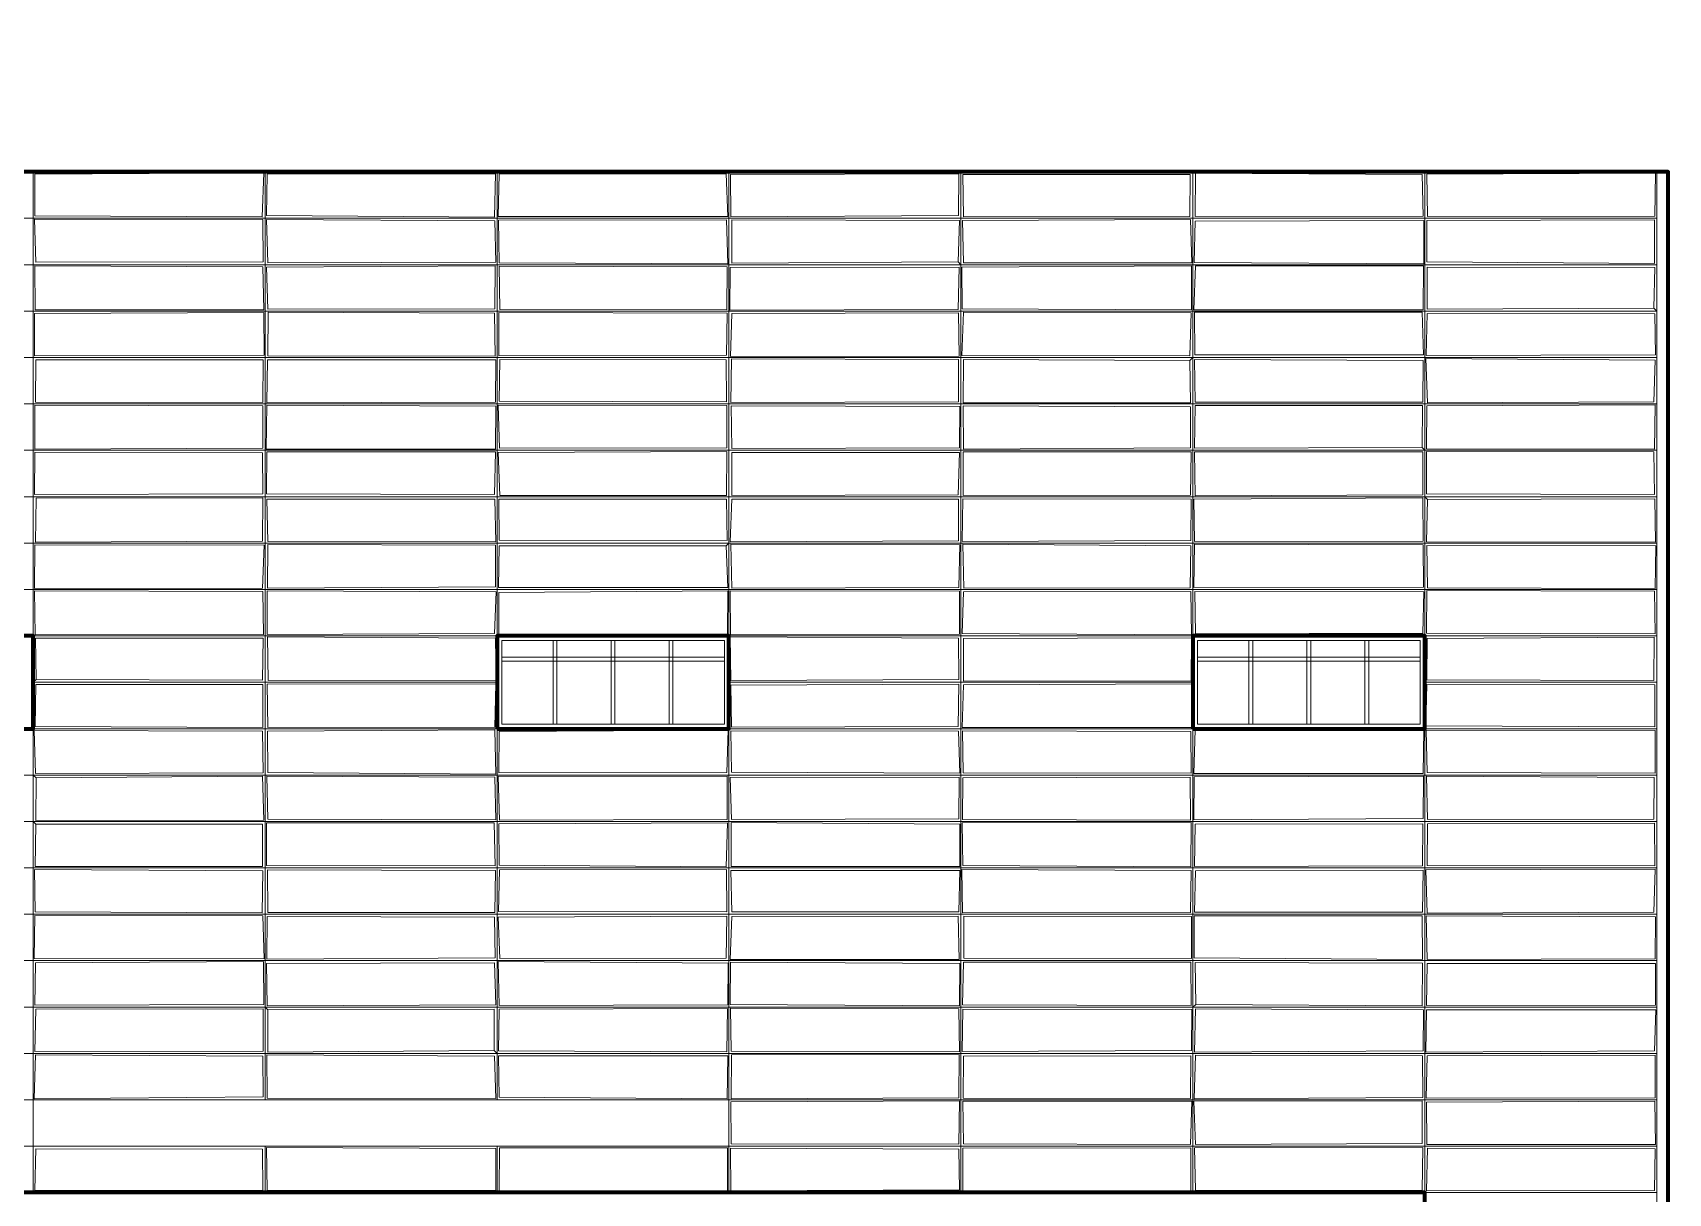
# Model space of a CAD drawing. Extents: x -50000 to 1632000, y -47600 to 308800.
# Drawn here: x 359987 to 402300, y 12984 to 43000 of the extents above; entities that cross this region are included whole.
import ezdxf

# ---------------------------------------------------------------- set-up
doc = ezdxf.new("R2010")
doc.units = 0
doc.header["$MEASUREMENT"] = 0
doc.layers.add('2', color=7, linetype='Continuous')

msp = doc.modelspace()

# ---------------------------------------------------------------- linework, layer by layer
at = {"layer": '2', "color": 8, "linetype": 'Continuous', "lineweight": 13}
for p, q in [((402000, 39400), (318300, 39400)), ((360000, 13000), (360000, 39400)), ((366000, 15400), (366000, 39400)), ((372000, 15400), (372000, 39400)), ((378000, 13000), (378000, 39400)), ((384000, 13000), (384000, 39400)), ((390000, 13000), (390000, 39400)), ((396000, 1000), (396000, 39400)), ((402000, 1000), (402000, 39400)), ((402000, 38200), (318300, 38200)), ((402000, 37000), (318300, 37000)), ((319800, 35800), (402000, 35800)), ((402000, 34600), (319800, 34600)), ((318300, 33400), (402000, 33400)), ((402000, 32200), (318300, 32200)), ((319800, 31000), (402000, 31000)), ((402000, 29800), (319800, 29800)), ((318300, 28600), (402000, 28600)), ((318300, 27400), (402000, 27400)), ((372000, 26200), (360000, 26200)), ((390000, 26200), (378000, 26200)), ((402000, 26200), (396000, 26200)), ((402000, 25000), (318300, 25000)), ((319800, 23800), (402000, 23800)), ((402000, 22600), (319800, 22600)), ((402000, 21400), (318300, 21400)), ((402000, 20200), (318300, 20200)), ((319800, 19000), (402000, 19000)), ((402000, 17800), (319800, 17800)), ((402000, 16600), (339300, 16600)), ((402000, 15400), (339300, 15400)), ((402000, 14200), (339300, 14200)), ((366000, 13000), (366000, 14200)), ((372000, 13000), (372000, 14200)), ((402000, 13000), (339300, 13000))]:
    msp.add_line(p, q, dxfattribs=at)
at = {"layer": '2', "color": 8, "linetype": 'Continuous', "lineweight": 9}
for p, q in [((360039.9, 39338.8), (365962.4, 39373.2)), ((365926, 38242.4), (365962.4, 39373.2)), ((366049.1, 39345.8), (371960.3, 39353.4)), ((371931.6, 38232.4), (371960.3, 39353.4)), ((390060.9, 38243.6), (390067.2, 39366)), ((390067.2, 39366), (395930.4, 39329.8)), ((396050.1, 39338), (401973.4, 39369.8)), ((401954.7, 38257.9), (401973.4, 39369.8)), ((360044.7, 38261.3), (360039.9, 39338.8)), ((366036.1, 38271.7), (366049.1, 39345.8)), ((372032, 38247.7), (372050.3, 39340.1)), ((372050.3, 39340.1), (377927, 39347)), ((377972.1, 38245.5), (377927, 39347)), ((378035.2, 39337), (383942.5, 39350.5)), ((378046.7, 38237.9), (378035.2, 39337)), ((383938.4, 38274.8), (383942.5, 39350.5)), ((384047.7, 39334.3), (389929, 39329.7)), ((384066.2, 38235.1), (384047.7, 39334.3)), ((389925.2, 38247.7), (389929, 39329.7)), ((395958.1, 38255.4), (395930.4, 39329.8)), ((396072.7, 38243.8), (396050.1, 39338)), ((360035.9, 38174.6), (365937.6, 38172.6)), ((360064.2, 37065), (360035.9, 38174.6)), ((360044.7, 38261.3), (365926, 38242.4)), ((365952.8, 37072.8), (365937.6, 38172.6)), ((366035.8, 38168.1), (371941.1, 38131.9)), ((366070.2, 37044.4), (366035.8, 38168.1)), ((366036.1, 38271.7), (371931.6, 38232.4)), ((371965.4, 37068.4), (371941.1, 38131.9)), ((372032, 38247.7), (377972.1, 38245.5)), ((372040.6, 38154.2), (377934.8, 38160.7)), ((372053.6, 37050.7), (372040.6, 38154.2)), ((377966, 37025.7), (377934.8, 38160.7)), ((378046.7, 38237.9), (383938.4, 38274.8)), ((378069.4, 38161), (383961.5, 38142)), ((378075, 37036.2), (378069.4, 38161)), ((383929.8, 37074.5), (383961.5, 38142)), ((384038.9, 38147), (389942.3, 38168)), ((384063.1, 37046.6), (384038.9, 38147)), ((384066.2, 38235.1), (389925.2, 38247.7)), ((389973.3, 37047.8), (389942.3, 38168)), ((390033.7, 37060.4), (390063.7, 38129.1)), ((390060.9, 38243.6), (395958.1, 38255.4)), ((390063.7, 38129.1), (395974.2, 38141.7)), ((395973.1, 37026), (395974.2, 38141.7)), ((396056, 37070.5), (396057.5, 38147.1)), ((396057.5, 38147.1), (401941.4, 38158.6)), ((396072.7, 38243.8), (401954.7, 38257.9)), ((401943.7, 37030.5), (401941.4, 38158.6)), ((360041.4, 36971), (365938, 36945.5)), ((360052.7, 35833.9), (360041.4, 36971)), ((360064.2, 37065), (365952.8, 37072.8)), ((365964, 35835.2), (365938, 36945.5)), ((366033.3, 36938), (371950.7, 36971.4)), ((366073.4, 35849), (366033.3, 36938)), ((366070.2, 37044.4), (371965.4, 37068.4)), ((371944.5, 35859), (371950.7, 36971.4)), ((372053.6, 37050.7), (377966, 37025.7)), ((372054.6, 36961.6), (377953.7, 36946.4)), ((372072.9, 35840.5), (372054.6, 36961.6)), ((377944.1, 35834.9), (377953.7, 36946.4)), ((378025.2, 35827.1), (378033.7, 36927.7)), ((378033.7, 36927.7), (383953.1, 36939.8)), ((378075, 37036.2), (383929.8, 37074.5)), ((384000, 37000), (383929.8, 37074.5)), ((383932.8, 35843.3), (383953.1, 36939.8)), ((384026.3, 36938), (389968.4, 36969.7)), ((384035.8, 35858.6), (384026.3, 36938)), ((384063.1, 37046.6), (389973.3, 37047.8)), ((389969, 35830.2), (389968.4, 36969.7)), ((390029.3, 35836.4), (390065, 36969.7)), ((390033.7, 37060.4), (395973.1, 37026)), ((390065, 36969.7), (395966.8, 36974.4)), ((395958.5, 35831.2), (395966.8, 36974.4)), ((396056, 37070.5), (401943.7, 37030.5)), ((396059.5, 35847.5), (396065.5, 36937.1)), ((396065.5, 36937.1), (401953.7, 36925.7)), ((401927.9, 35874.2), (401953.7, 36925.7)), ((360029.3, 34647.1), (360033.9, 35734.1)), ((360033.9, 35734.1), (365966.4, 35767.3)), ((360052.7, 35833.9), (365964, 35835.2)), ((365973.2, 34660.2), (365966.4, 35767.3)), ((366069.5, 34644.5), (366074.3, 35772.3)), ((366073.4, 35849), (371944.5, 35859)), ((366074.3, 35772.3), (371930.3, 35749.7)), ((371953.2, 34630.4), (371930.3, 35749.7)), ((372042.4, 34641.1), (372048.1, 35761.5)), ((372048.1, 35761.5), (377956.2, 35743.8)), ((372072.9, 35840.5), (377944.1, 35834.9)), ((377937.7, 34658.4), (377956.2, 35743.8)), ((378025.2, 35827.1), (383932.8, 35843.3)), ((378036.1, 34625), (378069.5, 35740.2)), ((378069.5, 35740.2), (383934.9, 35754.5)), ((383952, 34638.6), (383934.9, 35754.5)), ((384025.3, 34652), (384063.3, 35772.8)), ((384035.8, 35858.6), (389969, 35830.2)), ((384063.3, 35772.8), (389956.5, 35756.7)), ((389925.4, 34643.9), (389956.5, 35756.7)), ((390029.3, 35836.4), (395958.5, 35831.2)), ((390042.5, 35769.6), (395929.7, 35768.2)), ((390053.4, 34666.9), (390042.5, 35769.6)), ((395968.6, 34672.7), (395929.7, 35768.2)), ((396039.8, 34654.7), (396060.5, 35737.4)), ((396059.5, 35847.5), (401927.9, 35874.2)), ((396060.5, 35737.4), (401952, 35729.7)), ((402000, 35800), (401927.9, 35874.2)), ((401970.1, 34670), (401952, 35729.7)), ((360029.3, 34647.1), (365973.2, 34660.2)), ((360060.6, 33441.8), (360071.8, 34540.1)), ((360071.8, 34540.1), (365952.5, 34536.2)), ((365942.2, 33439.7), (365952.5, 34536.2)), ((366044.4, 33429.8), (366065.2, 34543.2)), ((366065.2, 34543.2), (371965.2, 34537.4)), ((366069.5, 34644.5), (371953.2, 34630.4)), ((371955.4, 33448.9), (371965.2, 34537.4)), ((372042.4, 34641.1), (377937.7, 34658.4)), ((372054.3, 33469.9), (372069.9, 34550.5)), ((372069.9, 34550.5), (377926.8, 34543.9)), ((377934.2, 33457.1), (377926.8, 34543.9)), ((378036.1, 34625), (383952, 34638.6)), ((378050.1, 33433.1), (378066.2, 34568)), ((378066.2, 34568), (383939.5, 34547.2)), ((383939.2, 33455.7), (383939.5, 34547.2)), ((384025.3, 34652), (389925.4, 34643.9)), ((384056.1, 33428.3), (384071.1, 34547)), ((384071.1, 34547), (389925.8, 34525.5)), ((390000, 34600), (389925.8, 34525.5)), ((389941.8, 33426.3), (389925.8, 34525.5)), ((390039.3, 34545.7), (395962.7, 34525.8)), ((390060.4, 33440.9), (390039.3, 34545.7)), ((390053.4, 34666.9), (395968.6, 34672.7)), ((395946.9, 33446.9), (395962.7, 34525.8)), ((396031.3, 34572.1), (401963.1, 34531.8)), ((396071, 33430.2), (396031.3, 34572.1)), ((396039.8, 34654.7), (401970.1, 34670)), ((401926.6, 33452.6), (401963.1, 34531.8)), ((360060.6, 33441.8), (365942.2, 33439.7)), ((366044.4, 33429.8), (371955.4, 33448.9)), ((372054.3, 33469.9), (377934.2, 33457.1)), ((378050.1, 33433.1), (383939.2, 33455.7)), ((384056.1, 33428.3), (389941.8, 33426.3)), ((390060.4, 33440.9), (395946.9, 33446.9)), ((396071, 33430.2), (401926.6, 33452.6)), ((360037.9, 32226.1), (360046, 33364.7)), ((360046, 33364.7), (365939.8, 33348.3)), ((365941.2, 32254.9), (365939.8, 33348.3)), ((366025, 32230.3), (366041.2, 33362.9)), ((366041.2, 33362.9), (371965.6, 33343.7)), ((371960.5, 32232.5), (371965.6, 33343.7)), ((372028.3, 33364.6), (377941.3, 33359.5)), ((372060.5, 32253.3), (372028.3, 33364.6)), ((377944.8, 32263.9), (377941.3, 33359.5)), ((378054.1, 33348.6), (383969.6, 33330.3)), ((378072.3, 32244.7), (378054.1, 33348.6)), ((383961.9, 32261.4), (383969.6, 33330.3)), ((389939.8, 33327.2), (384059, 33348.2)), ((384059, 33348.2), (384068.1, 32232.5)), ((389935.4, 32263.8), (389939.8, 33327.2)), ((390046.1, 32254.9), (390058.7, 33356.1)), ((390058.7, 33356.1), (395938.1, 33355.4)), ((395931.8, 32273.5), (395938.1, 33355.4)), ((396042.5, 32237.2), (396050.1, 33349.1)), ((396050.1, 33349.1), (401961.9, 33373)), ((401946.4, 32232.2), (401961.9, 33373)), ((360037.9, 32226.1), (365941.2, 32254.9)), ((366025, 32230.3), (371960.5, 32232.5)), ((366031.9, 31072.7), (366041, 32158.3)), ((366041, 32158.3), (371961.6, 32162.8)), ((371930.9, 31060), (371961.6, 32162.8)), ((372030.1, 32143.6), (377946, 32166.3)), ((372060.5, 32253.3), (377944.8, 32263.9)), ((377933.1, 31032.1), (377946, 32166.3)), ((378072.3, 32244.7), (383961.9, 32261.4)), ((384055.5, 32160), (389954.7, 32161.6)), ((384057.2, 31027.2), (384055.5, 32160)), ((384068.1, 32232.5), (389935.4, 32263.8)), ((389941.9, 31040.4), (389954.7, 32161.6)), ((390043.4, 32156.9), (395948.8, 32162.4)), ((390046.1, 32254.9), (395931.8, 32273.5)), ((396000, 32200), (395931.8, 32273.5)), ((395952.8, 31049.4), (395948.8, 32162.4)), ((396042.5, 32237.2), (401946.4, 32232.2)), ((396043.4, 32169.4), (401927.3, 32156.7)), ((396045.6, 31071.5), (396043.4, 32169.4)), ((360033.2, 31053.1), (360045.7, 32150.8)), ((360045.7, 32150.8), (365930.7, 32130.9)), ((365940.6, 31074.9), (365930.7, 32130.9)), ((372071.3, 31027.5), (372030.1, 32143.6)), ((378070, 31033.8), (378070.1, 32146.2)), ((378070.1, 32146.2), (383961, 32141)), ((383925.9, 31045.6), (383961, 32141)), ((390064.3, 31025.5), (390043.4, 32156.9)), ((401940.4, 31055.3), (401927.3, 32156.7)), ((360033.2, 31053.1), (365940.6, 31074.9)), ((360058.3, 29827.4), (360072.3, 30958.8)), ((360072.3, 30958.8), (365943, 30966.7)), ((365932.5, 29852), (365943, 30966.7)), ((366031.9, 31072.7), (371930.9, 31060)), ((366042, 30933.3), (371941.4, 30933.8)), ((366066.2, 29836.8), (366042, 30933.3)), ((371965.5, 29830.6), (371941.4, 30933.8)), ((372041.5, 30933.6), (377937.1, 30937)), ((372056.5, 29872.8), (372041.5, 30933.6)), ((372071.3, 31027.5), (377933.1, 31032.1)), ((377949, 29866.4), (377937.1, 30937)), ((378029.9, 29829.1), (378070.5, 30933.8)), ((378070, 31033.8), (383925.9, 31045.6)), ((378070.5, 30933.8), (383936.5, 30939.8)), ((383938.4, 29861.4), (383936.5, 30939.8)), ((384031.4, 29837), (384048.8, 30947)), ((384048.8, 30947), (389953.6, 30934.2)), ((384057.2, 31027.2), (389941.9, 31040.4)), ((389945.5, 29869.3), (389953.6, 30934.2)), ((390027.1, 30939.5), (395946.9, 30968.7)), ((390045.3, 29839.3), (390027.1, 30939.5)), ((390064.3, 31025.5), (395952.8, 31049.4)), ((395957.2, 29845.4), (395946.9, 30968.7)), ((396000, 31000), (396073.7, 30927.4)), ((396043, 29830.6), (396073.7, 30927.4)), ((396045.6, 31071.5), (401940.4, 31055.3)), ((396073.7, 30927.4), (401952, 30948.5)), ((401966.3, 29825.2), (401952, 30948.5)), ((360031, 28626.4), (360040.5, 29757.1)), ((360040.5, 29757.1), (365974.6, 29745.1)), ((360058.3, 29827.4), (365932.5, 29852)), ((365931.2, 28637.2), (365974.6, 29745.1)), ((366059.2, 28632), (366066.2, 29765.1)), ((366066.2, 29836.8), (371965.5, 29830.6)), ((366066.2, 29765.1), (371958.5, 29744.8)), ((371960.1, 28665.8), (371958.5, 29744.8)), ((372041.2, 28654.4), (372055.4, 29730.5)), ((372055.4, 29730.5), (377929.2, 29727.6)), ((372056.5, 29872.8), (377949, 29866.4)), ((378000, 29800), (377929.2, 29727.6)), ((377970.7, 28650.6), (377929.2, 29727.6)), ((378029.9, 29829.1), (383938.4, 29861.4)), ((378047.3, 29771.7), (383970.5, 29753.1)), ((378070.6, 28633), (378047.3, 29771.7)), ((383943.4, 28649.2), (383970.5, 29753.1)), ((384031.4, 29837), (389945.5, 29869.3)), ((384047.3, 29769.1), (389947.3, 29727.8)), ((384072.7, 28635.1), (384047.3, 29769.1)), ((389928.4, 28645.6), (389947.3, 29727.8)), ((390029.7, 28648.6), (390040.5, 29773)), ((390040.5, 29773), (395954.7, 29754.4)), ((390045.3, 29839.3), (395957.2, 29845.4)), ((395963, 28658.1), (395954.7, 29754.4)), ((396043, 29830.6), (401966.3, 29825.2)), ((396050.8, 29733.5), (401974, 29730.4)), ((396074.8, 28641.2), (396050.8, 29733.5)), ((401962, 28626.3), (401974, 29730.4)), ((360029.6, 28566.7), (365936.9, 28550.9)), ((360053.8, 27428.3), (360029.6, 28566.7)), ((360031, 28626.4), (365931.2, 28637.2)), ((365960.6, 27433.1), (365936.9, 28550.9)), ((366050.2, 27431.6), (366056.4, 28568.7)), ((366056.4, 28568.7), (371972.8, 28536.2)), ((366059.2, 28632), (371960.1, 28665.8)), ((371936.7, 27458.4), (371972.8, 28536.2)), ((372041.2, 28654.4), (377970.7, 28650.6)), ((372042.2, 27430), (372043.7, 28525.6)), ((372043.7, 28525.6), (377973, 28568.8)), ((377961.8, 27443.2), (377973, 28568.8)), ((378032.2, 28566.1), (383960.4, 28556.8)), ((378036.5, 27427.1), (378032.2, 28566.1)), ((378070.6, 28633), (383943.4, 28649.2)), ((383959.7, 27445.6), (383960.4, 28556.8)), ((384032, 27459.4), (384069.1, 28537.5)), ((384069.1, 28537.5), (389952.3, 28549)), ((384072.7, 28635.1), (389928.4, 28645.6)), ((389968.6, 27428.9), (389952.3, 28549)), ((390029.7, 28648.6), (395963, 28658.1)), ((390050.8, 28549.9), (395971.8, 28538.8)), ((390068.5, 27453.7), (390050.8, 28549.9)), ((395948.3, 27466.3), (395971.8, 28538.8)), ((396044.2, 27466.8), (396053.3, 28574.4)), ((396053.3, 28574.4), (401943.6, 28560.2)), ((396074.8, 28641.2), (401962, 28626.3)), ((401960.6, 27453.1), (401943.6, 28560.2)), ((360053.8, 27428.3), (365960.6, 27433.1)), ((360061.9, 27345.1), (365945.7, 27344.1)), ((360073.5, 26272.4), (360061.9, 27345.1)), ((365933, 26257.4), (365945.7, 27344.1)), ((366050.2, 27431.6), (371936.7, 27458.4)), ((366061.6, 27374.1), (371961.5, 27342.9)), ((366074, 26250.1), (366061.6, 27374.1)), ((371974.5, 26255.8), (371961.5, 27342.9)), ((372042.2, 27430), (377961.8, 27443.2)), ((378026.7, 27373), (383933.9, 27338.5)), ((378049.8, 26243.9), (378026.7, 27373)), ((378036.5, 27427.1), (383959.7, 27445.6)), ((383942.3, 26272), (383933.9, 27338.5)), ((384032, 27459.4), (389968.6, 27428.9)), ((384062.5, 26227.6), (384063.6, 27333.6)), ((384063.6, 27333.6), (389966.2, 27353.7)), ((389959.5, 26240.9), (389966.2, 27353.7)), ((390068.5, 27453.7), (395948.3, 27466.3)), ((396044.2, 27466.8), (401960.6, 27453.1)), ((396056.7, 26265.9), (396061.3, 27334.9)), ((396061.3, 27334.9), (401933, 27370.7)), ((401926.6, 26249.6), (401933, 27370.7)), ((360000, 26200), (360073.5, 26272.4)), ((360073.5, 26272.4), (365933, 26257.4)), ((366074, 26250.1), (371974.5, 26255.8)), ((378049.8, 26243.9), (383942.3, 26272)), ((384062.5, 26227.6), (389959.5, 26240.9)), ((396056.7, 26265.9), (401926.6, 26249.6)), ((360051.5, 25056.8), (360071.6, 26140.9)), ((360071.6, 26140.9), (365942.7, 26143.4)), ((365942.6, 25031.7), (365942.7, 26143.4)), ((366055.9, 26148.1), (371971.1, 26158.5)), ((366072.6, 25031.2), (366055.9, 26148.1)), ((371942.3, 25038.7), (371971.1, 26158.5)), ((378049.3, 26128.7), (383944.8, 26151.7)), ((378062.2, 25037), (378049.3, 26128.7)), ((383929.6, 25058.1), (383944.8, 26151.7)), ((384029.4, 25026.5), (384065.1, 26133.5)), ((384065.1, 26133.5), (389961.3, 26157.1)), ((389968.8, 25027.8), (389961.3, 26157.1)), ((396025.2, 25072.5), (396053.7, 26141.1)), ((396053.7, 26141.1), (401954.5, 26132)), ((401953.8, 25046.1), (401954.5, 26132)), ((360051.5, 25056.8), (365942.6, 25031.7)), ((366062.9, 24934.1), (371942.3, 24972.1)), ((366072.6, 25031.2), (371942.3, 25038.7)), ((371964.8, 23826.1), (371942.3, 24972.1)), ((378062.2, 25037), (383929.6, 25058.1)), ((384029.4, 25026.5), (389968.8, 25027.8)), ((390025.9, 23844.1), (390059.5, 24966.3)), ((390059.5, 24966.3), (395972, 24961.6)), ((396025.2, 25072.5), (401953.8, 25046.1)), ((396038.2, 24964.7), (401963.4, 24950.2)), ((396063.4, 23870.2), (396038.2, 24964.7)), ((360025.2, 24955.8), (365932.9, 24933.4)), ((360058.3, 23837.4), (360025.2, 24955.8)), ((365950.9, 23854.5), (365932.9, 24933.4)), ((366065.7, 23865), (366062.9, 24934.1)), ((372042.7, 23854.5), (372053.2, 24925.5)), ((372053.2, 24925.5), (377974.6, 24960.3)), ((377946.3, 23864), (377974.6, 24960.3)), ((378046.5, 24944.4), (383935.5, 24932)), ((378068.7, 23871.2), (378046.5, 24944.4)), ((383971.6, 23852.8), (383935.5, 24932)), ((384040.8, 24941.2), (389952.2, 24931)), ((384059.6, 23853.9), (384040.8, 24941.2)), ((389954.9, 23845.6), (389952.2, 24931)), ((395959.4, 23843.1), (395972, 24961.6)), ((401956.6, 23848.3), (401963.4, 24950.2)), ((360000, 23800), (360073.3, 23726.2)), ((360058.3, 23837.4), (365950.9, 23854.5)), ((360071.5, 22628.8), (360073.3, 23726.2)), ((360073.3, 23726.2), (365935.6, 23774.5)), ((365970, 22631.1), (365935.6, 23774.5)), ((366041.1, 23767.4), (371943.3, 23745)), ((366068.4, 22663.5), (366041.1, 23767.4)), ((366065.7, 23865), (371964.8, 23826.1)), ((371964.4, 22640.4), (371943.3, 23745)), ((372032.6, 23761.1), (377951.6, 23771.8)), ((372064, 22636.2), (372032.6, 23761.1)), ((372042.7, 23854.5), (377946.3, 23864)), ((377956, 22650.9), (377951.6, 23771.8)), ((378026.2, 23738.9), (383951.2, 23748)), ((378068, 22647.9), (378026.2, 23738.9)), ((378068.7, 23871.2), (383971.6, 23852.8)), ((383949.6, 22667.2), (383951.2, 23748)), ((384041.5, 22655), (384046.2, 23732)), ((384046.2, 23732), (389932.1, 23750.1)), ((384059.6, 23853.9), (389954.9, 23845.6)), ((389941.6, 22629.7), (389932.1, 23750.1)), ((390025.9, 23844.1), (395959.4, 23843.1)), ((390029, 22638), (390036.8, 23754.3)), ((390036.8, 23754.3), (395970.1, 23769.3)), ((395957, 22672.5), (395970.1, 23769.3)), ((396042.5, 23772.7), (401938.4, 23735.2)), ((396070.7, 22648.6), (396042.5, 23772.7)), ((396063.4, 23870.2), (401956.6, 23848.3)), ((401926.6, 22655.6), (401938.4, 23735.2)), ((360000, 22600), (360067.7, 22526.1)), ((360051.1, 21432.5), (360067.7, 22526.1)), ((360067.7, 22526.1), (365932.9, 22527.9)), ((360071.5, 22628.8), (365970, 22631.1)), ((365933.2, 21437.2), (365932.9, 22527.9)), ((366031.4, 22562.3), (371926.7, 22569)), ((366036.1, 21464.8), (366031.4, 22562.3)), ((366068.4, 22663.5), (371964.4, 22640.4)), ((371952.3, 21455.1), (371926.7, 22569)), ((372043.6, 22541), (377965.5, 22567.5)), ((372050.2, 21468.2), (372043.6, 22541)), ((372064, 22636.2), (377956, 22650.9)), ((377928, 21425.5), (377965.5, 22567.5)), ((378053.9, 22572.9), (383971.2, 22527.7)), ((378056.6, 21432.3), (378053.9, 22572.9)), ((378068, 22647.9), (383949.6, 22667.2)), ((383967.8, 21434.6), (383971.2, 22527.7)), ((384034, 22566.4), (389959.2, 22574.1)), ((384052.8, 21463.6), (384034, 22566.4)), ((384041.5, 22655), (389941.6, 22629.7)), ((389948.1, 21430.8), (389959.2, 22574.1)), ((390029, 22638), (395957, 22672.5)), ((390046.5, 21435), (390057.8, 22526)), ((390057.8, 22526), (395947.6, 22540)), ((395942.6, 21456.3), (395947.6, 22540)), ((396064.2, 21464.5), (396071.6, 22542.3)), ((396070.7, 22648.6), (401926.6, 22655.6)), ((396071.6, 22542.3), (401943.6, 22552.9)), ((401949.3, 21454.6), (401943.6, 22552.9)), ((360033.4, 21355.5), (365936.7, 21327)), ((360048.6, 20262.2), (360033.4, 21355.5)), ((360051.1, 21432.5), (365933.2, 21437.2)), ((365926.6, 20240.8), (365936.7, 21327)), ((366036.1, 21464.8), (371952.3, 21455.1)), ((366063.6, 21347.8), (371961.2, 21334.6)), ((366068.4, 20246.8), (366063.6, 21347.8)), ((371944.1, 20247.5), (371961.2, 21334.6)), ((372035.2, 20270.1), (372059.5, 21345.2)), ((372050.2, 21468.2), (377928, 21425.5)), ((372059.5, 21345.2), (377933.8, 21359.3)), ((377945.6, 20260.4), (377933.8, 21359.3)), ((378050.7, 21329.7), (383969.6, 21330.2)), ((378075, 20259.4), (378050.7, 21329.7)), ((378056.6, 21432.3), (383967.8, 21434.6)), ((383945.5, 20263.5), (383969.6, 21330.2)), ((384026.5, 21354.4), (389959, 21328)), ((384039.9, 20240.8), (384026.5, 21354.4)), ((384052.8, 21463.6), (389948.1, 21430.8)), ((389935.8, 20249.8), (389959, 21328)), ((390043.5, 20255.4), (390065.6, 21326.2)), ((390046.5, 21435), (395942.6, 21456.3)), ((390065.6, 21326.2), (395958.2, 21341.4)), ((395944.6, 20254.7), (395958.2, 21341.4)), ((396030.1, 21348.1), (401963.8, 21369.2)), ((396059, 20227.7), (396030.1, 21348.1)), ((396064.2, 21464.5), (401949.3, 21454.6)), ((401925.6, 20254.3), (401963.8, 21369.2)), ((360027.1, 19059.5), (360040.3, 20171.6)), ((360040.3, 20171.6), (365943, 20160.5)), ((360048.6, 20262.2), (365926.6, 20240.8)), ((365973.5, 19043.1), (365943, 20160.5)), ((366042.7, 19037.9), (366053.1, 20140.4)), ((366053.1, 20140.4), (371936.3, 20127.9)), ((366068.4, 20246.8), (371944.1, 20247.5)), ((371949, 19071.5), (371936.3, 20127.9)), ((372025.2, 20128.1), (377945.4, 20154.5)), ((372073, 19059.2), (372025.2, 20128.1)), ((372035.2, 20270.1), (377945.6, 20260.4)), ((377927.8, 19063), (377945.4, 20154.5)), ((378031.1, 19034.1), (378071.7, 20137.9)), ((378071.7, 20137.9), (383932.7, 20146.7)), ((378075, 20259.4), (383945.5, 20263.5)), ((383951.8, 19025.8), (383932.7, 20146.7)), ((384039.9, 20240.8), (389935.8, 20249.8)), ((384072.7, 19060.5), (384074.6, 20154)), ((384074.6, 20154), (389961.5, 20138.7)), ((389961.2, 19056.8), (389961.5, 20138.7)), ((390033, 20158.7), (395929.3, 20157.3)), ((390036.5, 19073.6), (390033, 20158.7)), ((390043.5, 20255.4), (395944.6, 20254.7)), ((395942.7, 19028.1), (395929.3, 20157.3)), ((396034.1, 20159.5), (401965.3, 20132.6)), ((396059, 19028.2), (396034.1, 20159.5)), ((396059, 20227.7), (401925.6, 20254.3)), ((401964.2, 19049.4), (401965.3, 20132.6)), ((360027.1, 19059.5), (365973.5, 19043.1)), ((366042.7, 19037.9), (371949, 19071.5)), ((372073, 19059.2), (377927.8, 19063)), ((384072.7, 19060.5), (389961.2, 19056.8)), ((390036.5, 19073.6), (395942.7, 19028.1)), ((396059, 19028.2), (401964.2, 19049.4)), ((360045.4, 17851.9), (360057.5, 18944.4)), ((360057.5, 18944.4), (365957.7, 18974.4)), ((365968.4, 17862.4), (365957.7, 18974.4)), ((366037.4, 18926.5), (371933.6, 18941.4)), ((366050.6, 17827.6), (366037.4, 18926.5)), ((371971.9, 17856.8), (371933.6, 18941.4)), ((372031.1, 18974.4), (377974.6, 18935.9)), ((372057.6, 17840.6), (372031.1, 18974.4)), ((377971.5, 17859.4), (377974.6, 18935.9)), ((378028.6, 17862.4), (378041, 18963.8)), ((378031.1, 19034.1), (383951.8, 19025.8)), ((378041, 18963.8), (383971.7, 18929.6)), ((383962, 17828.5), (383971.7, 18929.6)), ((384040.3, 17858.7), (384068.2, 18963.7)), ((384068.2, 18963.7), (389945.2, 18957.4)), ((389959.2, 17836), (389945.2, 18957.4)), ((390057.8, 18949.1), (395938.6, 18937.4)), ((390074, 17869.5), (390057.8, 18949.1)), ((395936.4, 17830.5), (395938.6, 18937.4)), ((396046.5, 17842.1), (396064.9, 18927.6)), ((396064.9, 18927.6), (401973.4, 18926.8)), ((401970.4, 17846.6), (401973.4, 18926.8)), ((360045.4, 17851.9), (365968.4, 17862.4)), ((366000, 17800), (366073.5, 17730.2)), ((366050.6, 17827.6), (371971.9, 17856.8)), ((372057.6, 17840.6), (377971.5, 17859.4)), ((378028.6, 17862.4), (383962, 17828.5)), ((384040.3, 17858.7), (389959.2, 17836)), ((390000, 17800), (390074, 17869.5)), ((390074, 17869.5), (395936.4, 17830.5)), ((396046.5, 17842.1), (401970.4, 17846.6)), ((360037.6, 16654.2), (360071.3, 17744.4)), ((360071.3, 17744.4), (365946.2, 17754.1)), ((365949.4, 16658.9), (365946.2, 17754.1)), ((366073.1, 16635.1), (366073.5, 17730.2)), ((366073.5, 17730.2), (371927.6, 17741.4)), ((371929, 16674.4), (371927.6, 17741.4)), ((372033.2, 16670.4), (372054.8, 17747.2)), ((372054.8, 17747.2), (377961.9, 17762.8)), ((377942.1, 16641.8), (377961.9, 17762.8)), ((378040.1, 17770), (383946.6, 17755.3)), ((378059.8, 16660.2), (378040.1, 17770)), ((383963.3, 16637.8), (383946.6, 17755.3)), ((384035.5, 16646.3), (384051.1, 17741.7)), ((384051.1, 17741.7), (389972.5, 17736.4)), ((389962.5, 16674.9), (389972.5, 17736.4)), ((390047, 16632.6), (390067.3, 17750.7)), ((390067.3, 17750.7), (395970.4, 17728.1)), ((395957.7, 16669.2), (395970.4, 17728.1)), ((396028.2, 16631.2), (396041.3, 17730.9)), ((396041.3, 17730.9), (401973.8, 17725.2)), ((401942.2, 16664.6), (401973.8, 17725.2)), ((360026.6, 15427.1), (360056, 16561.2)), ((360037.6, 16654.2), (365949.4, 16658.9)), ((360056, 16561.2), (365940.5, 16532.9)), ((365948.8, 15474), (365940.5, 16532.9)), ((366042.6, 16566.1), (371937.8, 16528.6)), ((366056.6, 15440.8), (366042.6, 16566.1)), ((366073.1, 16635.1), (371929, 16674.4)), ((372000, 16600), (371929, 16674.4)), ((371972.1, 15430.8), (371937.8, 16528.6)), ((372033.2, 16670.4), (377942.1, 16641.8)), ((372040.4, 16538.6), (377967.5, 16536)), ((372058.4, 15468.2), (372040.4, 16538.6)), ((377951, 15429.5), (377967.5, 16536)), ((378055.8, 15426.9), (378067, 16567.9)), ((378059.8, 16660.2), (383963.3, 16637.8)), ((378067, 16567.9), (383957.9, 16573.8)), ((383946.3, 15454.2), (383957.9, 16573.8)), ((384035.5, 16646.3), (389962.5, 16674.9)), ((384057, 15441), (384066.2, 16529.3)), ((384066.2, 16529.3), (389948.6, 16541.1)), ((389943.2, 15431.5), (389948.6, 16541.1)), ((390036.2, 15429), (390066.1, 16559.2)), ((390047, 16632.6), (395957.7, 16669.2)), ((390066.1, 16559.2), (395943, 16536.2)), ((395948.1, 15464.8), (395943, 16536.2)), ((396028.2, 16631.2), (401942.2, 16664.6)), ((396032.1, 15447.1), (396058.1, 16537.2)), ((396058.1, 16537.2), (401956.7, 16557.1)), ((401959.5, 15452.1), (401956.7, 16557.1)), ((360026.6, 15427.1), (365948.8, 15474)), ((366056.6, 15440.8), (371972.1, 15430.8)), ((372058.4, 15468.2), (377951, 15429.5)), ((378044, 15350.4), (383966.4, 15371.2)), ((378053.5, 14262.2), (378044, 15350.4)), ((378055.8, 15426.9), (383946.3, 15454.2)), ((383948.9, 14251), (383966.4, 15371.2)), ((384051.4, 15362.4), (389970.2, 15363.7)), ((384065.6, 14263.1), (384051.4, 15362.4)), ((384057, 15441), (389943.2, 15431.5)), ((389940.6, 14243.8), (389970.2, 15363.7)), ((390028.9, 15365.9), (395933.4, 15371.5)), ((390064.9, 14247.6), (390028.9, 15365.9)), ((390036.2, 15429), (395948.1, 15464.8)), ((395936.9, 14274.9), (395933.4, 15371.5)), ((396032.1, 15447.1), (401959.5, 15452.1)), ((396044.4, 15336.5), (401949.1, 15362.9)), ((396049.2, 14246.8), (396044.4, 15336.5)), ((401971.9, 14241.2), (401949.1, 15362.9)), ((360037.8, 13062.1), (360065, 14132.6)), ((360065, 14132.6), (365933.6, 14126.2)), ((365940.5, 13059.4), (365933.6, 14126.2)), ((366039.4, 14168.2), (371972.3, 14142)), ((366055.5, 13059.3), (366039.4, 14168.2)), ((371966, 13059.9), (371972.3, 14142)), ((372055.7, 13035.7), (372064, 14161.4)), ((372064, 14161.4), (377959.7, 14162.5)), ((377957.1, 13046.8), (377959.7, 14162.5)), ((378041.3, 14153.2), (383949.8, 14128.3)), ((378045.1, 13045.4), (378041.3, 14153.2)), ((378053.5, 14262.2), (383948.9, 14251)), ((383966.6, 13070.7), (383949.8, 14128.3)), ((384045.6, 14150.6), (389951.1, 14162.9)), ((384053.4, 13025.2), (384045.6, 14150.6)), ((384065.6, 14263.1), (389940.6, 14243.8)), ((389944.9, 13045.7), (389951.1, 14162.9)), ((390042.8, 14160.1), (395949.7, 14166.2)), ((390066.9, 13061.1), (390042.8, 14160.1)), ((390064.9, 14247.6), (395936.9, 14274.9)), ((395929.5, 13059.7), (395949.7, 14166.2)), ((396045.5, 13049.4), (396073.6, 14150.5)), ((396049.2, 14246.8), (401971.9, 14241.2)), ((396073.6, 14150.5), (401964.3, 14131.4)), ((401945.2, 13058.7), (401964.3, 14131.4)), ((360037.8, 13062.1), (365940.5, 13059.4)), ((366055.5, 13059.3), (371966, 13059.9)), ((372055.7, 13035.7), (377957.1, 13046.8)), ((378045.1, 13045.4), (383966.6, 13070.7)), ((384053.4, 13025.2), (389944.9, 13045.7)), ((390066.9, 13061.1), (395929.5, 13059.7)), ((396045.5, 13049.4), (401945.2, 13058.7))]:
    msp.add_line(p, q, dxfattribs=at)
at = {"layer": '2', "linetype": 'Continuous', "lineweight": 20}
for p, q in [((372120, 27280), (372120, 25120)), ((373450, 27280), (372120, 27280)), ((377880, 27280), (372120, 27280)), ((372120, 27280), (372120, 25120)), ((373550, 27280), (373450, 27280)), ((373450, 27280), (373450, 25120)), ((373450, 25120), (373450, 27280)), ((373450, 25120), (373450, 27280)), ((373550, 25120), (373550, 27280)), ((373550, 27280), (373550, 25120)), ((374950, 27280), (373550, 27280)), ((373550, 27280), (373550, 25120)), ((375050, 27280), (374950, 27280)), ((374950, 27280), (374950, 25120)), ((374950, 25120), (374950, 27280)), ((374950, 25120), (374950, 27280)), ((375050, 25120), (375050, 27280)), ((376450, 27280), (375050, 27280)), ((375050, 27280), (375050, 25120)), ((375050, 27280), (375050, 25120)), ((376550, 27280), (376450, 27280)), ((376450, 27280), (376450, 25120)), ((376450, 25120), (376450, 27280)), ((376450, 25120), (376450, 27280)), ((376550, 25120), (376550, 27280)), ((376550, 27280), (376550, 25120)), ((377880, 27280), (376550, 27280)), ((376550, 27280), (376550, 25120)), ((377880, 25120), (377880, 27280)), ((377880, 25120), (377880, 27280)), ((391450, 27280), (390120, 27280)), ((390120, 27280), (390120, 25120)), ((395880, 27280), (390120, 27280)), ((390120, 27280), (390120, 25120)), ((391550, 27280), (391450, 27280)), ((391450, 27280), (391450, 25120)), ((391450, 25120), (391450, 27280)), ((391450, 25120), (391450, 27280)), ((391550, 25120), (391550, 27280)), ((392950, 27280), (391550, 27280)), ((391550, 27280), (391550, 25120)), ((391550, 27280), (391550, 25120)), ((393050, 27280), (392950, 27280)), ((392950, 27280), (392950, 25120)), ((392950, 25120), (392950, 27280)), ((392950, 25120), (392950, 27280)), ((393050, 25120), (393050, 27280)), ((394450, 27280), (393050, 27280)), ((393050, 27280), (393050, 25120)), ((393050, 27280), (393050, 25120)), ((394550, 27280), (394450, 27280)), ((394450, 27280), (394450, 25120)), ((394450, 25120), (394450, 27280)), ((394450, 25120), (394450, 27280)), ((394550, 25120), (394550, 27280)), ((394550, 27280), (394550, 25120)), ((395880, 27280), (394550, 27280)), ((394550, 27280), (394550, 25120)), ((395880, 25120), (395880, 27280)), ((395880, 25120), (395880, 27280)), ((372120, 26850), (377880, 26850)), ((372120, 26750), (377880, 26750)), ((390120, 26850), (395880, 26850)), ((390120, 26750), (395880, 26750)), ((372120, 25120), (373450, 25120)), ((372120, 25120), (377880, 25120)), ((373450, 25120), (373550, 25120)), ((373550, 25120), (374950, 25120)), ((374950, 25120), (375050, 25120)), ((375050, 25120), (376450, 25120)), ((376450, 25120), (376550, 25120)), ((376550, 25120), (377880, 25120)), ((390120, 25120), (391450, 25120)), ((390120, 25120), (395880, 25120)), ((391450, 25120), (391550, 25120)), ((391550, 25120), (392950, 25120)), ((392950, 25120), (393050, 25120)), ((393050, 25120), (394450, 25120)), ((394450, 25120), (394550, 25120)), ((394550, 25120), (395880, 25120))]:
    msp.add_line(p, q, dxfattribs=at)
at = {"layer": '2', "lineweight": 70}
msp.add_lwpolyline([(402300, 1000), (402300, 39400), (330300, 39400), (330300, 43000), (318300, 43000)], dxfattribs=at)
at = {"layer": '2', "linetype": 'Continuous', "lineweight": 70}
for points in [[(354000, 25000), (360000, 25000), (360000, 27400), (354000, 27400)], [(372000, 25000), (378000, 25000), (378000, 27400), (372000, 27400)], [(390000, 25000), (396000, 25000), (396000, 27400), (390000, 27400)], [(342000, 10600), (396000, 10600), (396000, 13000), (342000, 13000)]]:
    msp.add_lwpolyline(points, close=True, dxfattribs=at)

doc.saveas('drawing.dxf')
